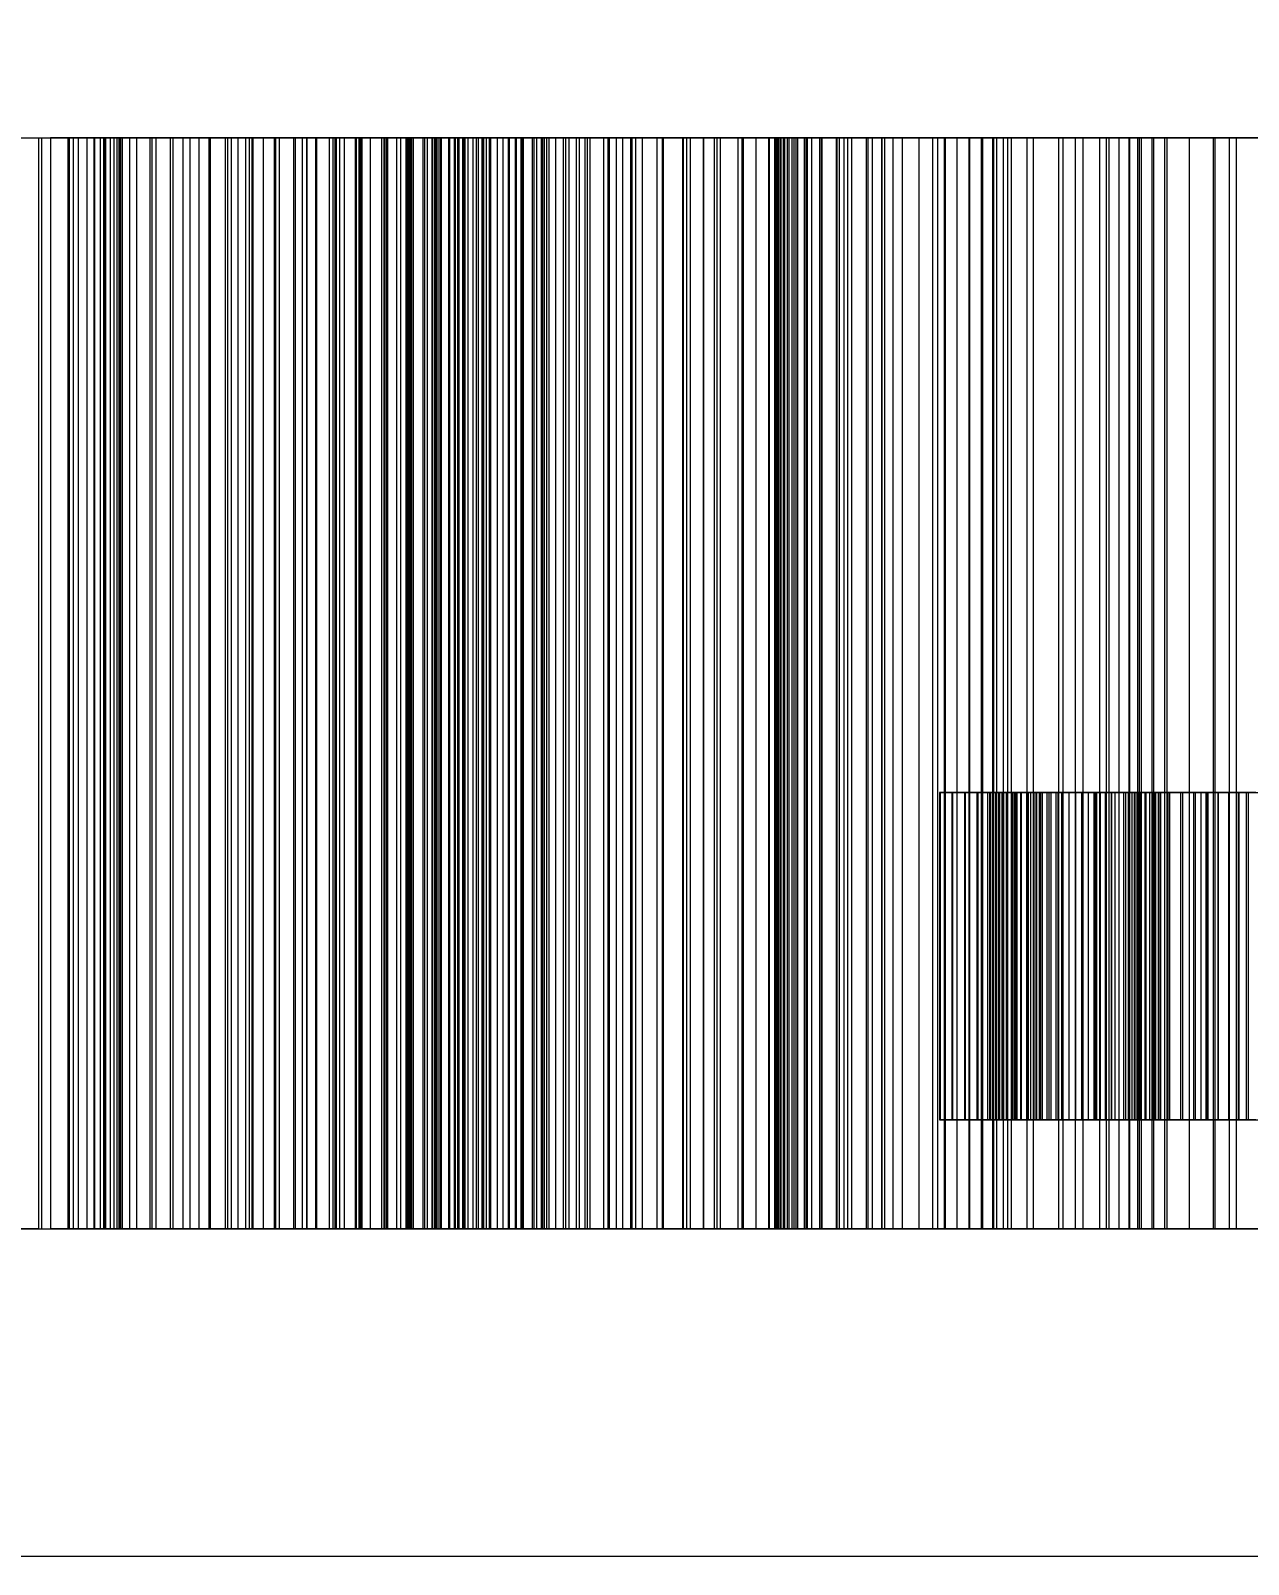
# Model space of a CAD drawing. Header units: millimetres. Extents: x -1970 to 34302, y -80068 to 6837.
# Drawn here: x 25651.7 to 25874.8, y -17511.5 to -17230.4 of the extents above; entities that cross this region are included whole.
import ezdxf

# ---------------------------------------------------------------- set-up
doc = ezdxf.new("R2010")
doc.units = ezdxf.units.MM
doc.layers.add('COTAS_P', color=1, linetype='Continuous', lineweight=0)
doc.layers.add('superior_briquetadora', color=7, linetype='Continuous', lineweight=0)
doc.dimstyles.new('R19_100', dxfattribs={"dimtxt": 250, "dimasz": 150, "dimexe": 150, "dimexo": 80, "dimgap": 100, "dimtad": 1, "dimtih": 1, "dimtoh": 1, "dimdsep": 46, "dimcen": 0.09, "dimadec": 0, "dimazin": 0, "dimtfac": 1, "dimtdec": 4, "dimtofl": 0, "dimtmove": 0, "dimatfit": 3, "dimfxl": 1, "dimtolj": 1, "dimtzin": 0, "dimarcsym": 0})

# ---------------------------------------------------------------- blocks, each defined once
blk = doc.blocks.new('*D23')
at = {"layer": 'COTAS_P', "color": 0, "lineweight": -2, "transparency": 16777216}
for p, q in [((25128.19, -17920), (25128.19, -16950)), ((27628.19, -17920), (27628.19, -16950)), ((25278.19, -17100), (27478.19, -17100))]:
    blk.add_line(p, q, dxfattribs=at)
at = {"layer": 'COTAS_P', "color": 0, "transparency": 16777216}
for points in [[(25278.19, -17075), (25278.19, -17125), (25128.19, -17100)], [(27478.19, -17075), (27478.19, -17125), (27628.19, -17100)]]:
    blk.add_solid(points, dxfattribs=at)
at = {"layer": 'Defpoints', "color": 0, "transparency": 16777216}
for p in [(27628.19, -17100), (25128.19, -18000), (27628.19, -18000)]:
    blk.add_point(p, dxfattribs=at)

msp = doc.modelspace()

# ---------------------------------------------------------------- linework, layer by layer
at = {"layer": 'superior_briquetadora'}
for p, q in [((25644.429, -17250), (25653.152, -17250)), ((25648.897, -17250), (25653.621, -17250)), ((25653.152, -17250), (25659.519, -17250)), ((25653.152, -17450), (25653.152, -17250)), ((25653.621, -17250), (25653.621, -17450)), ((25653.621, -17250), (25658.453, -17250)), ((25655.317, -17250), (25655.317, -17450)), ((25658.707, -17250), (25655.317, -17250)), ((25655.317, -17250), (25660.381, -17250)), ((25658.453, -17250), (25658.453, -17450)), ((25658.453, -17250), (25663.383, -17250)), ((25658.707, -17250), (25658.707, -17450)), ((25661.966, -17250), (25658.707, -17250)), ((25659.519, -17250), (25663.285, -17250)), ((25659.519, -17450), (25659.519, -17250)), ((25660.381, -17250), (25660.381, -17450)), ((25660.381, -17250), (25665.003, -17250)), ((25661.966, -17250), (25661.966, -17450)), ((25665.106, -17250), (25661.966, -17250)), ((25664.432, -17250), (25663.285, -17250)), ((25663.285, -17450), (25663.285, -17250)), ((25663.383, -17250), (25663.383, -17450)), ((25663.383, -17250), (25668.404, -17250)), ((25665.427, -17250), (25664.432, -17250)), ((25664.432, -17450), (25664.432, -17250)), ((25665.003, -17250), (25665.003, -17450)), ((25665.003, -17250), (25669.744, -17250)), ((25665.106, -17250), (25665.106, -17450)), ((25668.136, -17250), (25665.106, -17250)), ((25666.269, -17250), (25665.427, -17250)), ((25665.427, -17450), (25665.427, -17250)), ((25666.959, -17250), (25666.269, -17250)), ((25666.269, -17450), (25666.269, -17250)), ((25667.496, -17250), (25666.959, -17250)), ((25666.959, -17450), (25666.959, -17250)), ((25667.88, -17250), (25667.496, -17250)), ((25667.496, -17450), (25667.496, -17250)), ((25668.11, -17250), (25667.88, -17250)), ((25667.88, -17450), (25667.88, -17250)), ((25668.187, -17250), (25668.11, -17250)), ((25668.11, -17450), (25668.11, -17250)), ((25668.136, -17250), (25668.136, -17450)), ((25671.06, -17250), (25668.136, -17250)), ((25668.187, -17450), (25668.187, -17250)), ((25668.404, -17250), (25668.404, -17450)), ((25668.404, -17250), (25673.883, -17250)), ((25669.744, -17250), (25669.744, -17450)), ((25669.744, -17250), (25674.586, -17250)), ((25671.06, -17250), (25671.06, -17450)), ((25673.883, -17250), (25671.06, -17250)), ((25673.523, -17250), (25673.523, -17450)), ((25677.233, -17250), (25673.523, -17250)), ((25673.523, -17250), (25677.734, -17250)), ((25673.883, -17250), (25673.883, -17450)), ((25674.586, -17250), (25674.586, -17450)), ((25674.586, -17250), (25679.52, -17250)), ((25677.233, -17250), (25677.233, -17450)), ((25680.832, -17250), (25677.233, -17250)), ((25677.734, -17250), (25677.734, -17450)), ((25677.734, -17250), (25682.469, -17250)), ((25679.52, -17250), (25679.52, -17450)), ((25679.52, -17250), (25684.536, -17250)), ((25680.832, -17250), (25680.832, -17450)), ((25684.331, -17250), (25680.832, -17250)), ((25682.469, -17250), (25682.469, -17450)), ((25682.469, -17250), (25687.301, -17250)), ((25684.331, -17250), (25684.331, -17450)), ((25687.736, -17250), (25684.331, -17250)), ((25684.536, -17250), (25684.536, -17450)), ((25684.536, -17250), (25689.629, -17250)), ((25687.301, -17250), (25687.301, -17450)), ((25687.301, -17250), (25692.216, -17250)), ((25687.736, -17250), (25687.736, -17450)), ((25691.051, -17250), (25687.736, -17250)), ((25688.404, -17250), (25688.404, -17450)), ((25692.398, -17250), (25688.404, -17250)), ((25688.404, -17250), (25691.722, -17250)), ((25689.629, -17250), (25689.629, -17450)), ((25689.629, -17250), (25694.277, -17250)), ((25691.051, -17250), (25691.051, -17450)), ((25694.277, -17250), (25691.051, -17250)), ((25691.722, -17250), (25691.722, -17450)), ((25691.722, -17250), (25696.523, -17250)), ((25692.216, -17250), (25692.216, -17450)), ((25692.216, -17250), (25697.204, -17250)), ((25692.398, -17250), (25692.398, -17450)), ((25696.303, -17250), (25692.398, -17250)), ((25694.277, -17250), (25694.277, -17450)), ((25696.303, -17250), (25696.303, -17450)), ((25700.126, -17250), (25696.303, -17250)), ((25696.523, -17250), (25696.523, -17450)), ((25696.523, -17250), (25701.4, -17250)), ((25697.204, -17250), (25697.204, -17450)), ((25697.204, -17250), (25702.258, -17250)), ((25699.815, -17250), (25699.815, -17450)), ((25704.055, -17250), (25699.815, -17250)), ((25699.815, -17250), (25702.208, -17250)), ((25700.126, -17250), (25700.126, -17450)), ((25703.873, -17250), (25700.126, -17250)), ((25701.4, -17250), (25701.4, -17450)), ((25701.4, -17250), (25706.339, -17250)), ((25702.208, -17250), (25702.208, -17450)), ((25702.208, -17250), (25707.03, -17250)), ((25702.258, -17250), (25702.258, -17450)), ((25702.258, -17250), (25707.373, -17250)), ((25703.873, -17250), (25703.873, -17450)), ((25707.546, -17250), (25703.873, -17250)), ((25704.055, -17250), (25704.055, -17450)), ((25708.228, -17250), (25704.055, -17250)), ((25706.339, -17250), (25706.339, -17450)), ((25706.339, -17250), (25711.333, -17250)), ((25707.03, -17250), (25707.03, -17450)), ((25707.03, -17250), (25711.904, -17250)), ((25707.373, -17250), (25707.373, -17450)), ((25707.373, -17250), (25711.147, -17250)), ((25707.546, -17250), (25707.546, -17450)), ((25711.147, -17250), (25707.546, -17250)), ((25707.648, -17250), (25707.648, -17450)), ((25712.092, -17250), (25707.648, -17250)), ((25707.648, -17250), (25709.093, -17250)), ((25708.228, -17250), (25708.228, -17450)), ((25712.34, -17250), (25708.228, -17250)), ((25709.093, -17250), (25709.093, -17450)), ((25709.093, -17250), (25713.889, -17250)), ((25711.147, -17250), (25711.147, -17450)), ((25711.333, -17250), (25711.333, -17450)), ((25711.333, -17250), (25716.377, -17250)), ((25711.825, -17250), (25711.825, -17450)), ((25716.432, -17250), (25711.825, -17250)), ((25711.825, -17250), (25712.309, -17250)), ((25711.904, -17250), (25711.904, -17450)), ((25711.904, -17250), (25716.82, -17250)), ((25712.092, -17250), (25712.092, -17450)), ((25716.493, -17250), (25712.092, -17250)), ((25712.309, -17250), (25712.309, -17450)), ((25712.309, -17250), (25717.033, -17250)), ((25712.34, -17250), (25712.34, -17450)), ((25716.393, -17250), (25712.34, -17250)), ((25713.889, -17250), (25713.889, -17450)), ((25713.889, -17250), (25718.713, -17250)), ((25715.971, -17250), (25715.971, -17450)), ((25720.585, -17250), (25715.971, -17250)), ((25715.971, -17250), (25716.455, -17250)), ((25716.377, -17250), (25716.377, -17450)), ((25716.377, -17250), (25721.465, -17250)), ((25716.393, -17250), (25716.393, -17450)), ((25720.388, -17250), (25716.393, -17250)), ((25716.432, -17250), (25716.432, -17450)), ((25721.019, -17250), (25716.432, -17250)), ((25716.455, -17250), (25716.455, -17450)), ((25716.455, -17250), (25721.263, -17250)), ((25716.493, -17250), (25716.493, -17450)), ((25720.853, -17250), (25716.493, -17250)), ((25716.82, -17250), (25716.82, -17450)), ((25716.82, -17250), (25721.773, -17250)), ((25717.033, -17250), (25717.033, -17450)), ((25717.033, -17250), (25721.761, -17250)), ((25718.713, -17250), (25718.713, -17450)), ((25718.713, -17250), (25723.559, -17250)), ((25719.457, -17250), (25719.457, -17450)), ((25723.832, -17250), (25719.457, -17250)), ((25719.457, -17250), (25720.904, -17250)), ((25720.388, -17250), (25720.388, -17450)), ((25724.328, -17250), (25720.388, -17250)), ((25720.585, -17250), (25720.585, -17450)), ((25725.214, -17250), (25720.585, -17250)), ((25720.853, -17250), (25720.853, -17450)), ((25725.173, -17250), (25720.853, -17250)), ((25720.904, -17250), (25720.904, -17450)), ((25720.904, -17250), (25725.86, -17250)), ((25721.019, -17250), (25721.019, -17450)), ((25725.585, -17250), (25721.019, -17250)), ((25721.263, -17250), (25721.263, -17450)), ((25721.263, -17250), (25726.069, -17250)), ((25721.465, -17250), (25721.465, -17450)), ((25721.465, -17250), (25724.328, -17250)), ((25721.761, -17250), (25721.761, -17450)), ((25721.761, -17250), (25726.49, -17250)), ((25721.773, -17250), (25721.773, -17450)), ((25721.773, -17250), (25726.758, -17250)), ((25723.559, -17250), (25723.559, -17450)), ((25723.559, -17250), (25728.423, -17250)), ((25723.832, -17250), (25723.832, -17450)), ((25728.239, -17250), (25723.832, -17250)), ((25724.328, -17250), (25724.328, -17450)), ((25725.173, -17250), (25725.173, -17450)), ((25729.454, -17250), (25725.173, -17250)), ((25725.214, -17250), (25725.214, -17450)), ((25729.856, -17250), (25725.214, -17250)), ((25725.585, -17250), (25725.585, -17450)), ((25730.131, -17250), (25725.585, -17250)), ((25725.86, -17250), (25725.86, -17450)), ((25725.86, -17250), (25730.797, -17250)), ((25726.069, -17250), (25726.069, -17450)), ((25726.069, -17250), (25730.87, -17250)), ((25726.49, -17250), (25726.49, -17450)), ((25726.49, -17250), (25731.217, -17250)), ((25726.758, -17250), (25726.758, -17450)), ((25726.758, -17250), (25731.77, -17250)), ((25726.879, -17250), (25726.879, -17450)), ((25730.974, -17250), (25726.879, -17250)), ((25726.879, -17250), (25729.275, -17250)), ((25728.239, -17250), (25728.239, -17450)), ((25732.678, -17250), (25728.239, -17250)), ((25728.423, -17250), (25728.423, -17450)), ((25728.423, -17250), (25733.3, -17250)), ((25729.275, -17250), (25729.275, -17450)), ((25729.275, -17250), (25734.331, -17250)), ((25729.454, -17250), (25729.454, -17450)), ((25733.694, -17250), (25729.454, -17250)), ((25729.856, -17250), (25729.856, -17450)), ((25734.509, -17250), (25729.856, -17250)), ((25730.131, -17250), (25730.131, -17450)), ((25734.654, -17250), (25730.131, -17250)), ((25730.797, -17250), (25730.797, -17450)), ((25730.797, -17250), (25735.711, -17250)), ((25730.87, -17250), (25730.87, -17450)), ((25730.87, -17250), (25735.663, -17250)), ((25730.974, -17250), (25730.974, -17450)), ((25735.117, -17250), (25730.974, -17250)), ((25731.217, -17250), (25731.217, -17450)), ((25731.217, -17250), (25735.941, -17250)), ((25731.77, -17250), (25731.77, -17450)), ((25731.77, -17250), (25733.694, -17250)), ((25732.678, -17250), (25732.678, -17450)), ((25737.146, -17250), (25732.678, -17250)), ((25733.3, -17250), (25733.3, -17450)), ((25733.3, -17250), (25738.188, -17250)), ((25733.694, -17250), (25733.694, -17450)), ((25734.331, -17250), (25734.331, -17450)), ((25734.331, -17250), (25739.352, -17250)), ((25734.509, -17250), (25734.509, -17450)), ((25739.172, -17250), (25734.509, -17250)), ((25734.654, -17250), (25734.654, -17450)), ((25739.154, -17250), (25734.654, -17250)), ((25735.117, -17250), (25735.117, -17450)), ((25739.308, -17250), (25735.117, -17250)), ((25735.663, -17250), (25735.663, -17450)), ((25735.663, -17250), (25740.445, -17250)), ((25735.711, -17250), (25735.711, -17450)), ((25735.711, -17250), (25740.598, -17250)), ((25735.941, -17250), (25735.941, -17450)), ((25735.941, -17250), (25740.657, -17250)), ((25737.146, -17250), (25737.146, -17450)), ((25741.646, -17250), (25737.146, -17250)), ((25738.166, -17250), (25738.166, -17450)), ((25741.941, -17250), (25738.166, -17250)), ((25738.166, -17250), (25741.488, -17250)), ((25738.188, -17250), (25738.188, -17450)), ((25738.188, -17250), (25739.154, -17250)), ((25739.154, -17250), (25739.154, -17450)), ((25739.172, -17250), (25739.172, -17450)), ((25743.843, -17250), (25739.172, -17250)), ((25739.308, -17250), (25739.308, -17450)), ((25743.549, -17250), (25739.308, -17250)), ((25739.352, -17250), (25739.352, -17450)), ((25739.352, -17250), (25744.331, -17250)), ((25740.445, -17250), (25740.445, -17450)), ((25740.445, -17250), (25745.211, -17250)), ((25740.598, -17250), (25740.598, -17450)), ((25740.598, -17250), (25745.453, -17250)), ((25740.657, -17250), (25740.657, -17450)), ((25741.488, -17250), (25741.488, -17450)), ((25741.488, -17250), (25746.596, -17250)), ((25741.646, -17250), (25741.646, -17450)), ((25746.177, -17250), (25741.646, -17250)), ((25741.941, -17250), (25741.941, -17450)), ((25745.78, -17250), (25741.941, -17250)), ((25743.549, -17250), (25743.549, -17450)), ((25747.842, -17250), (25743.549, -17250)), ((25743.843, -17250), (25743.843, -17450)), ((25744.331, -17250), (25744.331, -17450)), ((25744.331, -17250), (25749.265, -17250)), ((25745.211, -17250), (25745.211, -17450)), ((25745.211, -17250), (25746.177, -17250)), ((25745.453, -17250), (25745.453, -17450)), ((25745.453, -17250), (25750.267, -17250)), ((25745.78, -17250), (25745.78, -17450)), ((25749.684, -17250), (25745.78, -17250)), ((25746.177, -17250), (25746.177, -17450)), ((25746.596, -17250), (25746.596, -17450)), ((25746.596, -17250), (25751.651, -17250)), ((25747.842, -17250), (25747.842, -17450)), ((25752.189, -17250), (25747.842, -17250)), ((25749.265, -17250), (25749.265, -17450)), ((25749.265, -17250), (25754.146, -17250)), ((25749.684, -17250), (25749.684, -17450)), ((25753.657, -17250), (25749.684, -17250)), ((25750.267, -17250), (25750.267, -17450)), ((25750.267, -17250), (25752.189, -17250)), ((25751.651, -17250), (25751.651, -17450)), ((25751.651, -17250), (25756.648, -17250)), ((25752.189, -17250), (25752.189, -17450)), ((25753.209, -17250), (25753.209, -17450)), ((25756.627, -17250), (25753.209, -17250)), ((25753.209, -17250), (25757.426, -17250)), ((25753.657, -17250), (25753.657, -17450)), ((25757.7, -17250), (25753.657, -17250)), ((25754.146, -17250), (25754.146, -17450)), ((25754.146, -17250), (25758.963, -17250)), ((25756.627, -17250), (25756.627, -17450)), ((25760.125, -17250), (25756.627, -17250)), ((25756.648, -17250), (25756.648, -17450)), ((25756.648, -17250), (25761.581, -17250)), ((25757.426, -17250), (25757.426, -17450)), ((25757.426, -17250), (25762.535, -17250)), ((25757.7, -17250), (25757.7, -17450)), ((25761.822, -17250), (25757.7, -17250)), ((25758.963, -17250), (25758.963, -17450)), ((25758.963, -17250), (25761.822, -17250)), ((25760.125, -17250), (25760.125, -17450)), ((25763.705, -17250), (25760.125, -17250)), ((25761.581, -17250), (25761.581, -17450)), ((25761.581, -17250), (25766.441, -17250)), ((25761.822, -17250), (25761.822, -17450)), ((25762.535, -17250), (25762.535, -17450)), ((25762.535, -17250), (25767.577, -17250)), ((25763.705, -17250), (25763.705, -17450)), ((25767.371, -17250), (25763.705, -17250)), ((25766.441, -17250), (25766.441, -17450)), ((25766.441, -17250), (25771.215, -17250)), ((25767.371, -17250), (25767.371, -17450)), ((25771.127, -17250), (25767.371, -17250)), ((25767.577, -17250), (25767.577, -17450)), ((25767.577, -17250), (25772.544, -17250)), ((25771.127, -17250), (25771.127, -17450)), ((25774.984, -17250), (25771.127, -17250)), ((25771.215, -17250), (25771.215, -17450)), ((25771.215, -17250), (25774.984, -17250)), ((25771.864, -17250), (25771.864, -17450)), ((25774.892, -17250), (25771.864, -17250)), ((25771.864, -17250), (25776.934, -17250)), ((25772.544, -17250), (25772.544, -17450)), ((25772.544, -17250), (25777.428, -17250)), ((25774.892, -17250), (25774.892, -17450)), ((25778.015, -17250), (25774.892, -17250)), ((25774.984, -17250), (25774.984, -17450)), ((25776.934, -17250), (25776.934, -17450)), ((25776.934, -17250), (25781.996, -17250)), ((25777.428, -17250), (25777.428, -17450)), ((25777.428, -17250), (25782.22, -17250)), ((25778.015, -17250), (25778.015, -17450)), ((25781.237, -17250), (25778.015, -17250)), ((25781.237, -17250), (25781.237, -17450)), ((25784.56, -17250), (25781.237, -17250)), ((25781.996, -17250), (25781.996, -17450)), ((25781.996, -17250), (25786.976, -17250)), ((25782.22, -17250), (25782.22, -17450)), ((25782.22, -17250), (25786.904, -17250)), ((25784.56, -17250), (25784.56, -17450)), ((25787.993, -17250), (25784.56, -17250)), ((25786.904, -17250), (25786.904, -17450)), ((25786.904, -17250), (25791.547, -17250)), ((25786.976, -17250), (25786.976, -17450)), ((25786.976, -17250), (25791.864, -17250)), ((25787.993, -17250), (25787.993, -17450)), ((25791.547, -17250), (25787.993, -17250)), ((25788.194, -17250), (25788.318, -17250)), ((25788.223, -17250), (25788.194, -17250)), ((25788.194, -17450), (25788.194, -17250)), ((25788.406, -17250), (25788.223, -17250)), ((25788.223, -17450), (25788.223, -17250)), ((25788.318, -17250), (25788.596, -17250)), ((25788.318, -17450), (25788.318, -17250)), ((25788.742, -17250), (25788.406, -17250)), ((25788.406, -17450), (25788.406, -17250)), ((25788.596, -17250), (25789.027, -17250)), ((25788.596, -17450), (25788.596, -17250)), ((25789.231, -17250), (25788.742, -17250)), ((25788.742, -17450), (25788.742, -17250)), ((25789.027, -17250), (25789.612, -17250)), ((25789.027, -17450), (25789.027, -17250)), ((25789.874, -17250), (25789.231, -17250)), ((25789.231, -17450), (25789.231, -17250)), ((25789.612, -17250), (25790.349, -17250)), ((25789.612, -17450), (25789.612, -17250)), ((25790.669, -17250), (25789.874, -17250)), ((25789.874, -17450), (25789.874, -17250)), ((25790.349, -17250), (25791.239, -17250)), ((25790.349, -17450), (25790.349, -17250)), ((25793.758, -17250), (25790.669, -17250)), ((25790.669, -17450), (25790.669, -17250)), ((25791.239, -17250), (25792.28, -17250)), ((25791.239, -17450), (25791.239, -17250)), ((25791.547, -17250), (25791.547, -17450)), ((25791.864, -17250), (25791.864, -17450)), ((25791.864, -17250), (25796.653, -17250)), ((25792.28, -17250), (25793.474, -17250)), ((25792.28, -17450), (25792.28, -17250)), ((25793.474, -17250), (25794.819, -17250)), ((25793.474, -17450), (25793.474, -17250)), ((25799.494, -17250), (25793.758, -17250)), ((25793.758, -17450), (25793.758, -17250)), ((25793.95, -17250), (25793.95, -17450)), ((25796.56, -17250), (25793.95, -17250)), ((25793.95, -17250), (25799.824, -17250)), ((25794.819, -17250), (25796.314, -17250)), ((25794.819, -17450), (25794.819, -17250)), ((25796.314, -17250), (25800.748, -17250)), ((25796.314, -17450), (25796.314, -17250)), ((25796.56, -17250), (25796.56, -17450)), ((25799.278, -17250), (25796.56, -17250)), ((25796.653, -17250), (25796.653, -17450)), ((25796.653, -17250), (25801.331, -17250)), ((25799.278, -17250), (25799.278, -17450)), ((25802.109, -17250), (25799.278, -17250)), ((25807.657, -17250), (25799.494, -17250)), ((25799.494, -17450), (25799.494, -17250)), ((25799.824, -17250), (25799.824, -17450)), ((25799.824, -17250), (25804.791, -17250)), ((25800.748, -17250), (25807.731, -17250)), ((25800.748, -17450), (25800.748, -17250)), ((25801.331, -17250), (25801.331, -17450)), ((25801.331, -17250), (25805.881, -17250)), ((25802.109, -17250), (25802.109, -17450)), ((25805.058, -17250), (25802.109, -17250)), ((25804.791, -17250), (25804.791, -17450)), ((25804.791, -17250), (25809.66, -17250)), ((25805.058, -17250), (25805.058, -17450)), ((25808.135, -17250), (25805.058, -17250)), ((25805.881, -17250), (25805.881, -17450)), ((25805.881, -17250), (25811.353, -17250)), ((25817.932, -17250), (25807.657, -17250)), ((25807.657, -17450), (25807.657, -17250)), ((25807.731, -17250), (25816.994, -17250)), ((25807.731, -17450), (25807.731, -17250)), ((25808.135, -17250), (25808.135, -17450)), ((25811.353, -17250), (25808.135, -17250)), ((25809.66, -17250), (25809.66, -17450)), ((25809.66, -17250), (25814.423, -17250)), ((25811.353, -17250), (25811.353, -17450)), ((25814.423, -17250), (25814.423, -17450)), ((25814.423, -17250), (25819.071, -17250)), ((25816.994, -17250), (25828.183, -17250)), ((25816.994, -17450), (25816.994, -17250)), ((25829.926, -17250), (25817.932, -17250)), ((25817.932, -17450), (25817.932, -17250)), ((25819.071, -17250), (25819.071, -17450)), ((25819.071, -17250), (25823.59, -17250)), ((25819.255, -17250), (25819.255, -17450)), ((25821.421, -17250), (25819.255, -17250)), ((25819.255, -17250), (25825.877, -17250)), ((25821.421, -17250), (25821.421, -17450)), ((25823.708, -17250), (25821.421, -17250)), ((25823.59, -17250), (25823.59, -17450)), ((25823.59, -17250), (25827.961, -17250)), ((25823.708, -17250), (25823.708, -17450)), ((25826.122, -17250), (25823.708, -17250)), ((25825.877, -17250), (25825.877, -17450)), ((25825.877, -17250), (25830.701, -17250)), ((25826.122, -17250), (25826.122, -17450)), ((25828.669, -17250), (25826.122, -17250)), ((25827.961, -17250), (25827.961, -17450)), ((25827.961, -17250), (25834.209, -17250)), ((25828.183, -17250), (25840.866, -17250)), ((25828.183, -17450), (25828.183, -17250)), ((25828.669, -17250), (25828.669, -17450)), ((25831.359, -17250), (25828.669, -17250)), ((25843.177, -17250), (25829.926, -17250)), ((25829.926, -17450), (25829.926, -17250)), ((25830.701, -17250), (25830.701, -17450)), ((25830.701, -17250), (25835.413, -17250)), ((25831.359, -17250), (25831.359, -17450)), ((25834.209, -17250), (25831.359, -17250)), ((25834.209, -17250), (25834.209, -17450)), ((25835.413, -17250), (25835.413, -17450)), ((25835.413, -17250), (25840.004, -17250)), ((25840.004, -17250), (25840.004, -17450)), ((25840.004, -17250), (25844.466, -17250)), ((25840.866, -17250), (25854.557, -17250)), ((25840.866, -17450), (25840.866, -17250)), ((25857.176, -17250), (25843.177, -17250)), ((25843.177, -17450), (25843.177, -17250)), ((25844.466, -17250), (25844.466, -17450)), ((25844.466, -17250), (25848.782, -17250)), ((25847.535, -17250), (25847.535, -17450)), ((25849.236, -17250), (25847.535, -17250)), ((25847.535, -17250), (25854.842, -17250)), ((25848.782, -17250), (25848.782, -17450)), ((25848.782, -17250), (25852.933, -17250)), ((25849.236, -17250), (25849.236, -17450)), ((25851.071, -17250), (25849.236, -17250)), ((25851.071, -17250), (25851.071, -17450)), ((25853.044, -17250), (25851.071, -17250)), ((25852.933, -17250), (25852.933, -17450)), ((25852.933, -17250), (25859.897, -17250)), ((25853.044, -17250), (25853.044, -17450)), ((25855.164, -17250), (25853.044, -17250)), ((25854.557, -17250), (25868.729, -17250)), ((25854.557, -17450), (25854.557, -17250)), ((25854.842, -17250), (25854.842, -17450)), ((25854.842, -17250), (25859.475, -17250)), ((25855.164, -17250), (25855.164, -17450)), ((25857.441, -17250), (25855.164, -17250)), ((25871.384, -17250), (25857.176, -17250)), ((25857.176, -17450), (25857.176, -17250)), ((25857.441, -17250), (25857.441, -17450)), ((25859.897, -17250), (25857.441, -17250)), ((25859.475, -17250), (25859.475, -17450)), ((25859.475, -17250), (25863.984, -17250)), ((25859.897, -17250), (25859.897, -17450)), ((25863.984, -17250), (25863.984, -17450)), ((25863.984, -17250), (25868.361, -17250)), ((25868.361, -17250), (25868.361, -17450)), ((25868.361, -17250), (25872.593, -17250)), ((25868.729, -17250), (25882.838, -17250)), ((25868.729, -17450), (25868.729, -17250)), ((25885.257, -17250), (25871.384, -17250)), ((25871.384, -17450), (25871.384, -17250)), ((25872.593, -17250), (25872.593, -17450)), ((25872.593, -17250), (25876.665, -17250)), ((25818.219, -17370), (25818.219, -17430)), ((25818.316, -17370), (25818.219, -17370)), ((25818.219, -17370), (25820.488, -17370)), ((25818.316, -17370), (25818.316, -17430)), ((25820.621, -17370), (25818.316, -17370)), ((25820.488, -17370), (25820.488, -17430)), ((25820.488, -17370), (25822.773, -17370)), ((25820.621, -17370), (25820.621, -17430)), ((25822.937, -17370), (25820.621, -17370)), ((25822.773, -17370), (25822.773, -17430)), ((25822.773, -17370), (25825.067, -17370)), ((25822.937, -17370), (25822.937, -17430)), ((25825.26, -17370), (25822.937, -17370)), ((25825.067, -17370), (25825.067, -17430)), ((25825.067, -17370), (25827.367, -17370)), ((25825.26, -17370), (25825.26, -17430)), ((25827.583, -17370), (25825.26, -17370)), ((25825.999, -17370), (25825.999, -17430)), ((25827.489, -17370), (25825.999, -17370)), ((25825.999, -17370), (25829.215, -17370)), ((25827.022, -17370), (25827.022, -17430)), ((25830.414, -17370), (25827.022, -17370)), ((25827.022, -17370), (25828.455, -17370)), ((25827.367, -17370), (25827.367, -17430)), ((25827.367, -17370), (25829.665, -17370)), ((25827.489, -17370), (25827.489, -17430)), ((25829.052, -17370), (25827.489, -17370)), ((25827.583, -17370), (25827.583, -17430)), ((25829.901, -17370), (25827.583, -17370)), ((25828.455, -17370), (25828.455, -17430)), ((25828.455, -17370), (25829.963, -17370)), ((25829.052, -17370), (25829.052, -17430)), ((25830.685, -17370), (25829.052, -17370)), ((25829.215, -17370), (25829.215, -17430)), ((25829.215, -17370), (25831.872, -17370)), ((25829.665, -17370), (25829.665, -17430)), ((25829.665, -17370), (25831.956, -17370)), ((25829.901, -17370), (25829.901, -17430)), ((25832.207, -17370), (25829.901, -17370)), ((25829.963, -17370), (25829.963, -17430)), ((25829.963, -17370), (25831.546, -17370)), ((25830.414, -17370), (25830.414, -17430)), ((25833.077, -17370), (25830.414, -17370)), ((25830.685, -17370), (25830.685, -17430)), ((25832.387, -17370), (25830.685, -17370)), ((25831.546, -17370), (25831.546, -17430)), ((25831.546, -17370), (25833.201, -17370)), ((25831.872, -17370), (25831.872, -17430)), ((25831.872, -17370), (25834.48, -17370)), ((25831.956, -17370), (25831.956, -17430)), ((25831.956, -17370), (25834.232, -17370)), ((25832.207, -17370), (25832.207, -17430)), ((25834.493, -17370), (25832.207, -17370)), ((25832.387, -17370), (25832.387, -17430)), ((25834.156, -17370), (25832.387, -17370)), ((25833.077, -17370), (25833.077, -17430)), ((25835.688, -17370), (25833.077, -17370)), ((25833.201, -17370), (25833.201, -17430)), ((25833.201, -17370), (25834.927, -17370)), ((25834.156, -17370), (25834.156, -17430)), ((25835.994, -17370), (25834.156, -17370)), ((25834.232, -17370), (25834.232, -17430)), ((25834.232, -17370), (25836.479, -17370)), ((25834.48, -17370), (25834.48, -17430)), ((25834.48, -17370), (25837.032, -17370)), ((25834.493, -17370), (25834.493, -17430)), ((25836.741, -17370), (25834.493, -17370)), ((25834.927, -17370), (25834.927, -17430)), ((25834.927, -17370), (25836.725, -17370)), ((25835.688, -17370), (25835.688, -17430)), ((25838.24, -17370), (25835.688, -17370)), ((25835.994, -17370), (25835.994, -17430)), ((25837.904, -17370), (25835.994, -17370)), ((25836.479, -17370), (25836.479, -17430)), ((25836.479, -17370), (25846.762, -17370)), ((25836.725, -17370), (25836.725, -17430)), ((25836.725, -17370), (25838.602, -17370)), ((25836.741, -17370), (25836.741, -17430)), ((25846.991, -17370), (25836.741, -17370)), ((25837.032, -17370), (25837.032, -17430)), ((25837.032, -17370), (25839.52, -17370)), ((25837.904, -17370), (25837.904, -17430)), ((25839.912, -17370), (25837.904, -17370)), ((25838.24, -17370), (25838.24, -17430)), ((25840.724, -17370), (25838.24, -17370)), ((25838.602, -17370), (25838.602, -17430)), ((25838.602, -17370), (25840.583, -17370)), ((25839.52, -17370), (25839.52, -17430)), ((25839.52, -17370), (25841.936, -17370)), ((25839.912, -17370), (25839.912, -17430)), ((25849.763, -17370), (25839.912, -17370)), ((25840.583, -17370), (25840.583, -17430)), ((25840.583, -17370), (25850.35, -17370)), ((25840.724, -17370), (25840.724, -17430)), ((25843.131, -17370), (25840.724, -17370)), ((25841.936, -17370), (25841.936, -17430)), ((25841.936, -17370), (25844.266, -17370)), ((25843.131, -17370), (25843.131, -17430)), ((25845.449, -17370), (25843.131, -17370)), ((25844.266, -17370), (25844.266, -17430)), ((25844.266, -17370), (25846.491, -17370)), ((25845.449, -17370), (25845.449, -17430)), ((25847.658, -17370), (25845.449, -17370)), ((25846.491, -17370), (25846.491, -17430)), ((25846.491, -17370), (25848.558, -17370)), ((25846.762, -17370), (25846.762, -17430)), ((25846.762, -17370), (25849.763, -17370)), ((25846.991, -17370), (25846.991, -17430)), ((25850.35, -17370), (25846.991, -17370)), ((25847.658, -17370), (25847.658, -17430)), ((25849.701, -17370), (25847.658, -17370)), ((25848.558, -17370), (25848.558, -17430)), ((25848.558, -17370), (25857.321, -17370)), ((25849.701, -17370), (25849.701, -17430)), ((25858.32, -17370), (25849.701, -17370)), ((25849.763, -17370), (25849.763, -17430)), ((25850.35, -17370), (25850.35, -17430)), ((25851.94, -17370), (25851.94, -17430)), ((25852.32, -17370), (25851.94, -17370)), ((25851.94, -17370), (25857.833, -17370)), ((25852.32, -17370), (25852.32, -17430)), ((25852.82, -17370), (25852.32, -17370)), ((25852.82, -17370), (25852.82, -17430)), ((25853.441, -17370), (25852.82, -17370)), ((25853.441, -17370), (25853.441, -17430)), ((25854.185, -17370), (25853.441, -17370)), ((25853.882, -17370), (25853.882, -17430)), ((25859.896, -17370), (25853.882, -17370)), ((25853.882, -17370), (25854.194, -17370)), ((25854.185, -17370), (25854.185, -17430)), ((25855.055, -17370), (25854.185, -17370)), ((25854.194, -17370), (25854.194, -17430)), ((25854.194, -17370), (25854.628, -17370)), ((25854.628, -17370), (25854.628, -17430)), ((25854.628, -17370), (25855.185, -17370)), ((25855.055, -17370), (25855.055, -17430)), ((25856.06, -17370), (25855.055, -17370)), ((25855.185, -17370), (25855.185, -17430)), ((25855.185, -17370), (25855.868, -17370)), ((25855.868, -17370), (25855.868, -17430)), ((25855.868, -17370), (25856.679, -17370)), ((25856.06, -17370), (25856.06, -17430)), ((25857.217, -17370), (25856.06, -17370)), ((25856.679, -17370), (25856.679, -17430)), ((25856.679, -17370), (25857.629, -17370)), ((25857.217, -17370), (25857.217, -17430)), ((25858.586, -17370), (25857.217, -17370)), ((25857.321, -17370), (25857.321, -17430)), ((25857.321, -17370), (25866.087, -17370)), ((25857.629, -17370), (25857.629, -17430)), ((25857.629, -17370), (25858.734, -17370)), ((25857.833, -17370), (25857.833, -17430)), ((25857.833, -17370), (25860.351, -17370)), ((25858.32, -17370), (25858.32, -17430)), ((25867.373, -17370), (25858.32, -17370)), ((25858.586, -17370), (25858.586, -17430)), ((25866.087, -17370), (25858.586, -17370)), ((25858.734, -17370), (25858.734, -17430)), ((25858.734, -17370), (25860.057, -17370)), ((25859.896, -17370), (25859.896, -17430)), ((25862.391, -17370), (25859.896, -17370)), ((25860.057, -17370), (25860.057, -17430)), ((25860.057, -17370), (25867.373, -17370)), ((25860.351, -17370), (25860.351, -17430)), ((25860.351, -17370), (25862.766, -17370)), ((25862.391, -17370), (25862.391, -17430)), ((25864.779, -17370), (25862.391, -17370)), ((25862.766, -17370), (25862.766, -17430)), ((25862.766, -17370), (25865.07, -17370)), ((25864.779, -17370), (25864.779, -17430)), ((25867.054, -17370), (25864.779, -17370)), ((25865.07, -17370), (25865.07, -17430)), ((25865.07, -17370), (25867.255, -17370)), ((25866.087, -17370), (25866.087, -17430)), ((25867.054, -17370), (25867.054, -17430)), ((25869.207, -17370), (25867.054, -17370)), ((25867.255, -17370), (25867.255, -17430)), ((25867.255, -17370), (25869.309, -17370)), ((25867.373, -17370), (25867.373, -17430)), ((25869.207, -17370), (25869.207, -17430)), ((25871.228, -17370), (25869.207, -17370)), ((25869.309, -17370), (25869.309, -17430)), ((25869.309, -17370), (25871.217, -17370)), ((25871.217, -17370), (25871.217, -17430)), ((25871.217, -17370), (25872.95, -17370)), ((25871.228, -17370), (25871.228, -17430)), ((25873.098, -17370), (25871.228, -17370)), ((25872.95, -17370), (25872.95, -17430)), ((25872.95, -17370), (25874.428, -17370)), ((25873.098, -17370), (25873.098, -17430)), ((25874.792, -17370), (25873.098, -17370)), ((25874.428, -17370), (25874.428, -17430)), ((25874.428, -17370), (25879.935, -17370)), ((25874.792, -17370), (25874.792, -17430)), ((25876.226, -17370), (25874.792, -17370)), ((25818.316, -17430), (25818.219, -17430)), ((25818.219, -17430), (25820.488, -17430)), ((25820.621, -17430), (25818.316, -17430)), ((25820.488, -17430), (25822.773, -17430)), ((25822.937, -17430), (25820.621, -17430)), ((25822.773, -17430), (25825.067, -17430)), ((25825.26, -17430), (25822.937, -17430)), ((25825.067, -17430), (25827.367, -17430)), ((25827.583, -17430), (25825.26, -17430)), ((25827.489, -17430), (25825.999, -17430)), ((25825.999, -17430), (25829.215, -17430)), ((25830.414, -17430), (25827.022, -17430)), ((25827.022, -17430), (25828.455, -17430)), ((25827.367, -17430), (25829.665, -17430)), ((25829.052, -17430), (25827.489, -17430)), ((25829.901, -17430), (25827.583, -17430)), ((25828.455, -17430), (25829.963, -17430)), ((25830.685, -17430), (25829.052, -17430)), ((25829.215, -17430), (25831.872, -17430)), ((25829.665, -17430), (25831.956, -17430)), ((25832.207, -17430), (25829.901, -17430)), ((25829.963, -17430), (25831.546, -17430)), ((25833.077, -17430), (25830.414, -17430)), ((25832.387, -17430), (25830.685, -17430)), ((25831.546, -17430), (25833.201, -17430)), ((25831.872, -17430), (25834.48, -17430)), ((25831.956, -17430), (25834.232, -17430)), ((25834.493, -17430), (25832.207, -17430)), ((25834.156, -17430), (25832.387, -17430)), ((25835.688, -17430), (25833.077, -17430)), ((25833.201, -17430), (25834.927, -17430)), ((25835.994, -17430), (25834.156, -17430)), ((25834.232, -17430), (25836.479, -17430)), ((25834.48, -17430), (25837.032, -17430)), ((25836.741, -17430), (25834.493, -17430)), ((25834.927, -17430), (25836.725, -17430)), ((25838.24, -17430), (25835.688, -17430)), ((25837.904, -17430), (25835.994, -17430)), ((25836.479, -17430), (25846.762, -17430)), ((25836.725, -17430), (25838.602, -17430)), ((25846.991, -17430), (25836.741, -17430)), ((25837.032, -17430), (25839.52, -17430)), ((25839.912, -17430), (25837.904, -17430)), ((25840.724, -17430), (25838.24, -17430)), ((25838.602, -17430), (25840.583, -17430)), ((25839.52, -17430), (25841.936, -17430)), ((25849.763, -17430), (25839.912, -17430)), ((25840.583, -17430), (25850.35, -17430)), ((25843.131, -17430), (25840.724, -17430)), ((25841.936, -17430), (25844.266, -17430)), ((25845.449, -17430), (25843.131, -17430)), ((25844.266, -17430), (25846.491, -17430)), ((25847.658, -17430), (25845.449, -17430)), ((25846.491, -17430), (25848.558, -17430)), ((25846.762, -17430), (25849.763, -17430)), ((25850.35, -17430), (25846.991, -17430)), ((25849.701, -17430), (25847.658, -17430)), ((25848.558, -17430), (25857.321, -17430)), ((25858.32, -17430), (25849.701, -17430)), ((25852.32, -17430), (25851.94, -17430)), ((25851.94, -17430), (25857.833, -17430)), ((25852.82, -17430), (25852.32, -17430)), ((25853.441, -17430), (25852.82, -17430)), ((25854.185, -17430), (25853.441, -17430)), ((25859.896, -17430), (25853.882, -17430)), ((25853.882, -17430), (25854.194, -17430)), ((25855.055, -17430), (25854.185, -17430)), ((25854.194, -17430), (25854.628, -17430)), ((25854.628, -17430), (25855.185, -17430)), ((25856.06, -17430), (25855.055, -17430)), ((25855.185, -17430), (25855.868, -17430)), ((25855.868, -17430), (25856.679, -17430)), ((25857.217, -17430), (25856.06, -17430)), ((25856.679, -17430), (25857.629, -17430)), ((25858.586, -17430), (25857.217, -17430)), ((25857.321, -17430), (25866.087, -17430)), ((25857.629, -17430), (25858.734, -17430)), ((25857.833, -17430), (25860.351, -17430)), ((25867.373, -17430), (25858.32, -17430)), ((25866.087, -17430), (25858.586, -17430)), ((25858.734, -17430), (25860.057, -17430)), ((25862.391, -17430), (25859.896, -17430)), ((25860.057, -17430), (25867.373, -17430)), ((25860.351, -17430), (25862.766, -17430)), ((25864.779, -17430), (25862.391, -17430)), ((25862.766, -17430), (25865.07, -17430)), ((25867.054, -17430), (25864.779, -17430)), ((25865.07, -17430), (25867.255, -17430)), ((25869.207, -17430), (25867.054, -17430)), ((25867.255, -17430), (25869.309, -17430)), ((25871.228, -17430), (25869.207, -17430)), ((25869.309, -17430), (25871.217, -17430)), ((25871.217, -17430), (25872.95, -17430)), ((25873.098, -17430), (25871.228, -17430)), ((25872.95, -17430), (25874.428, -17430)), ((25874.792, -17430), (25873.098, -17430)), ((25874.428, -17430), (25879.935, -17430)), ((25876.226, -17430), (25874.792, -17430)), ((25653.152, -17450), (25644.429, -17450)), ((25648.897, -17450), (25653.621, -17450)), ((25653.152, -17450), (25659.519, -17450)), ((25653.621, -17450), (25658.453, -17450)), ((25658.707, -17450), (25655.317, -17450)), ((25655.317, -17450), (25660.381, -17450)), ((25658.453, -17450), (25663.383, -17450)), ((25661.966, -17450), (25658.707, -17450)), ((25659.519, -17450), (25663.285, -17450)), ((25660.381, -17450), (25665.003, -17450)), ((25665.106, -17450), (25661.966, -17450)), ((25663.285, -17450), (25664.432, -17450)), ((25663.383, -17450), (25668.404, -17450)), ((25664.432, -17450), (25665.427, -17450)), ((25665.003, -17450), (25669.744, -17450)), ((25668.136, -17450), (25665.106, -17450)), ((25665.427, -17450), (25666.269, -17450)), ((25666.269, -17450), (25666.959, -17450)), ((25666.959, -17450), (25667.496, -17450)), ((25667.496, -17450), (25667.88, -17450)), ((25667.88, -17450), (25668.11, -17450)), ((25668.11, -17450), (25668.187, -17450)), ((25671.06, -17450), (25668.136, -17450)), ((25668.404, -17450), (25673.883, -17450)), ((25669.744, -17450), (25674.586, -17450)), ((25673.883, -17450), (25671.06, -17450)), ((25677.233, -17450), (25673.523, -17450)), ((25673.523, -17450), (25677.734, -17450)), ((25674.586, -17450), (25679.52, -17450)), ((25680.832, -17450), (25677.233, -17450)), ((25677.734, -17450), (25682.469, -17450)), ((25679.52, -17450), (25684.536, -17450)), ((25684.331, -17450), (25680.832, -17450)), ((25682.469, -17450), (25687.301, -17450)), ((25687.736, -17450), (25684.331, -17450)), ((25684.536, -17450), (25689.629, -17450)), ((25687.301, -17450), (25692.216, -17450)), ((25691.051, -17450), (25687.736, -17450)), ((25692.398, -17450), (25688.404, -17450)), ((25688.404, -17450), (25691.722, -17450)), ((25689.629, -17450), (25694.277, -17450)), ((25694.277, -17450), (25691.051, -17450)), ((25691.722, -17450), (25696.523, -17450)), ((25692.216, -17450), (25697.204, -17450)), ((25696.303, -17450), (25692.398, -17450)), ((25700.126, -17450), (25696.303, -17450)), ((25696.523, -17450), (25701.4, -17450)), ((25697.204, -17450), (25702.258, -17450)), ((25704.055, -17450), (25699.815, -17450)), ((25699.815, -17450), (25702.208, -17450)), ((25703.873, -17450), (25700.126, -17450)), ((25701.4, -17450), (25706.339, -17450)), ((25702.208, -17450), (25707.03, -17450)), ((25702.258, -17450), (25707.373, -17450)), ((25707.546, -17450), (25703.873, -17450)), ((25708.228, -17450), (25704.055, -17450)), ((25706.339, -17450), (25711.333, -17450)), ((25707.03, -17450), (25711.904, -17450)), ((25707.373, -17450), (25711.147, -17450)), ((25711.147, -17450), (25707.546, -17450)), ((25712.092, -17450), (25707.648, -17450)), ((25707.648, -17450), (25709.093, -17450)), ((25712.34, -17450), (25708.228, -17450)), ((25709.093, -17450), (25713.889, -17450)), ((25711.333, -17450), (25716.377, -17450)), ((25716.432, -17450), (25711.825, -17450)), ((25711.825, -17450), (25712.309, -17450)), ((25711.904, -17450), (25716.82, -17450)), ((25716.493, -17450), (25712.092, -17450)), ((25712.309, -17450), (25717.033, -17450)), ((25716.393, -17450), (25712.34, -17450)), ((25713.889, -17450), (25718.713, -17450)), ((25720.585, -17450), (25715.971, -17450)), ((25715.971, -17450), (25716.455, -17450)), ((25716.377, -17450), (25721.465, -17450)), ((25720.388, -17450), (25716.393, -17450)), ((25721.019, -17450), (25716.432, -17450)), ((25716.455, -17450), (25721.263, -17450)), ((25720.853, -17450), (25716.493, -17450)), ((25716.82, -17450), (25721.773, -17450)), ((25717.033, -17450), (25721.761, -17450)), ((25718.713, -17450), (25723.559, -17450)), ((25723.832, -17450), (25719.457, -17450)), ((25719.457, -17450), (25720.904, -17450)), ((25724.328, -17450), (25720.388, -17450)), ((25725.214, -17450), (25720.585, -17450)), ((25725.173, -17450), (25720.853, -17450)), ((25720.904, -17450), (25725.86, -17450)), ((25725.585, -17450), (25721.019, -17450)), ((25721.263, -17450), (25726.069, -17450)), ((25721.465, -17450), (25724.328, -17450)), ((25721.761, -17450), (25726.49, -17450)), ((25721.773, -17450), (25726.758, -17450)), ((25723.559, -17450), (25728.423, -17450)), ((25728.239, -17450), (25723.832, -17450)), ((25729.454, -17450), (25725.173, -17450)), ((25729.856, -17450), (25725.214, -17450)), ((25730.131, -17450), (25725.585, -17450)), ((25725.86, -17450), (25730.797, -17450)), ((25726.069, -17450), (25730.87, -17450)), ((25726.49, -17450), (25731.217, -17450)), ((25726.758, -17450), (25731.77, -17450)), ((25730.974, -17450), (25726.879, -17450)), ((25726.879, -17450), (25729.275, -17450)), ((25732.678, -17450), (25728.239, -17450)), ((25728.423, -17450), (25733.3, -17450)), ((25729.275, -17450), (25734.331, -17450)), ((25733.694, -17450), (25729.454, -17450)), ((25734.509, -17450), (25729.856, -17450)), ((25734.654, -17450), (25730.131, -17450)), ((25730.797, -17450), (25735.711, -17450)), ((25730.87, -17450), (25735.663, -17450)), ((25735.117, -17450), (25730.974, -17450)), ((25731.217, -17450), (25735.941, -17450)), ((25731.77, -17450), (25733.694, -17450)), ((25737.146, -17450), (25732.678, -17450)), ((25733.3, -17450), (25738.188, -17450)), ((25734.331, -17450), (25739.352, -17450)), ((25739.172, -17450), (25734.509, -17450)), ((25739.154, -17450), (25734.654, -17450)), ((25739.308, -17450), (25735.117, -17450)), ((25735.663, -17450), (25740.445, -17450)), ((25735.711, -17450), (25740.598, -17450)), ((25735.941, -17450), (25740.657, -17450)), ((25741.646, -17450), (25737.146, -17450)), ((25741.941, -17450), (25738.166, -17450)), ((25738.166, -17450), (25741.488, -17450)), ((25738.188, -17450), (25739.154, -17450)), ((25743.843, -17450), (25739.172, -17450)), ((25743.549, -17450), (25739.308, -17450)), ((25739.352, -17450), (25744.331, -17450)), ((25740.445, -17450), (25745.211, -17450)), ((25740.598, -17450), (25745.453, -17450)), ((25741.488, -17450), (25746.596, -17450)), ((25746.177, -17450), (25741.646, -17450)), ((25745.78, -17450), (25741.941, -17450)), ((25747.842, -17450), (25743.549, -17450)), ((25744.331, -17450), (25749.265, -17450)), ((25745.211, -17450), (25746.177, -17450)), ((25745.453, -17450), (25750.267, -17450)), ((25749.684, -17450), (25745.78, -17450)), ((25746.596, -17450), (25751.651, -17450)), ((25752.189, -17450), (25747.842, -17450)), ((25749.265, -17450), (25754.146, -17450)), ((25753.657, -17450), (25749.684, -17450)), ((25750.267, -17450), (25752.189, -17450)), ((25751.651, -17450), (25756.648, -17450)), ((25756.627, -17450), (25753.209, -17450)), ((25753.209, -17450), (25757.426, -17450)), ((25757.7, -17450), (25753.657, -17450)), ((25754.146, -17450), (25758.963, -17450)), ((25760.125, -17450), (25756.627, -17450)), ((25756.648, -17450), (25761.581, -17450)), ((25757.426, -17450), (25762.535, -17450)), ((25761.822, -17450), (25757.7, -17450)), ((25758.963, -17450), (25761.822, -17450)), ((25763.705, -17450), (25760.125, -17450)), ((25761.581, -17450), (25766.441, -17450)), ((25762.535, -17450), (25767.577, -17450)), ((25767.371, -17450), (25763.705, -17450)), ((25766.441, -17450), (25771.215, -17450)), ((25771.127, -17450), (25767.371, -17450)), ((25767.577, -17450), (25772.544, -17450)), ((25774.984, -17450), (25771.127, -17450)), ((25771.215, -17450), (25774.984, -17450)), ((25774.892, -17450), (25771.864, -17450)), ((25771.864, -17450), (25776.934, -17450)), ((25772.544, -17450), (25777.428, -17450)), ((25778.015, -17450), (25774.892, -17450)), ((25776.934, -17450), (25781.996, -17450)), ((25777.428, -17450), (25782.22, -17450)), ((25781.237, -17450), (25778.015, -17450)), ((25784.56, -17450), (25781.237, -17450)), ((25781.996, -17450), (25786.976, -17450)), ((25782.22, -17450), (25786.904, -17450)), ((25787.993, -17450), (25784.56, -17450)), ((25786.904, -17450), (25791.547, -17450)), ((25786.976, -17450), (25791.864, -17450)), ((25791.547, -17450), (25787.993, -17450)), ((25788.223, -17450), (25788.194, -17450)), ((25788.194, -17450), (25788.318, -17450)), ((25788.406, -17450), (25788.223, -17450)), ((25788.318, -17450), (25788.596, -17450)), ((25788.742, -17450), (25788.406, -17450)), ((25788.596, -17450), (25789.027, -17450)), ((25789.231, -17450), (25788.742, -17450)), ((25789.027, -17450), (25789.612, -17450)), ((25789.874, -17450), (25789.231, -17450)), ((25789.612, -17450), (25790.349, -17450)), ((25790.669, -17450), (25789.874, -17450)), ((25790.349, -17450), (25791.239, -17450)), ((25793.758, -17450), (25790.669, -17450)), ((25791.239, -17450), (25792.28, -17450)), ((25791.864, -17450), (25796.653, -17450)), ((25792.28, -17450), (25793.474, -17450)), ((25793.474, -17450), (25794.819, -17450)), ((25799.494, -17450), (25793.758, -17450)), ((25796.56, -17450), (25793.95, -17450)), ((25793.95, -17450), (25799.824, -17450)), ((25794.819, -17450), (25796.314, -17450)), ((25796.314, -17450), (25800.748, -17450)), ((25799.278, -17450), (25796.56, -17450)), ((25796.653, -17450), (25801.331, -17450)), ((25802.109, -17450), (25799.278, -17450)), ((25807.657, -17450), (25799.494, -17450)), ((25799.824, -17450), (25804.791, -17450)), ((25800.748, -17450), (25807.731, -17450)), ((25801.331, -17450), (25805.881, -17450)), ((25805.058, -17450), (25802.109, -17450)), ((25804.791, -17450), (25809.66, -17450)), ((25808.135, -17450), (25805.058, -17450)), ((25805.881, -17450), (25811.353, -17450)), ((25817.932, -17450), (25807.657, -17450)), ((25807.731, -17450), (25816.994, -17450)), ((25811.353, -17450), (25808.135, -17450)), ((25809.66, -17450), (25814.423, -17450)), ((25814.423, -17450), (25819.071, -17450)), ((25816.994, -17450), (25828.183, -17450)), ((25829.926, -17450), (25817.932, -17450)), ((25819.071, -17450), (25823.59, -17450)), ((25821.421, -17450), (25819.255, -17450)), ((25819.255, -17450), (25825.877, -17450)), ((25823.708, -17450), (25821.421, -17450)), ((25823.59, -17450), (25827.961, -17450)), ((25826.122, -17450), (25823.708, -17450)), ((25825.877, -17450), (25830.701, -17450)), ((25828.669, -17450), (25826.122, -17450)), ((25827.961, -17450), (25834.209, -17450)), ((25828.183, -17450), (25840.866, -17450)), ((25831.359, -17450), (25828.669, -17450)), ((25843.177, -17450), (25829.926, -17450)), ((25830.701, -17450), (25835.413, -17450)), ((25834.209, -17450), (25831.359, -17450)), ((25835.413, -17450), (25840.004, -17450)), ((25840.004, -17450), (25844.466, -17450)), ((25840.866, -17450), (25854.557, -17450)), ((25857.176, -17450), (25843.177, -17450)), ((25844.466, -17450), (25848.782, -17450)), ((25849.236, -17450), (25847.535, -17450)), ((25847.535, -17450), (25854.842, -17450)), ((25848.782, -17450), (25852.933, -17450)), ((25851.071, -17450), (25849.236, -17450)), ((25853.044, -17450), (25851.071, -17450)), ((25852.933, -17450), (25859.897, -17450)), ((25855.164, -17450), (25853.044, -17450)), ((25854.557, -17450), (25868.729, -17450)), ((25854.842, -17450), (25859.475, -17450)), ((25857.441, -17450), (25855.164, -17450)), ((25871.384, -17450), (25857.176, -17450)), ((25859.897, -17450), (25857.441, -17450)), ((25859.475, -17450), (25863.984, -17450)), ((25863.984, -17450), (25868.361, -17450)), ((25868.361, -17450), (25872.593, -17450)), ((25868.729, -17450), (25882.838, -17450)), ((25885.257, -17450), (25871.384, -17450)), ((25872.593, -17450), (25876.665, -17450)), ((24628.187, -17510), (26828.187, -17510)), ((24778.187, -17510), (26678.187, -17510))]:
    msp.add_line(p, q, dxfattribs=at)

# ---------------------------------------------------------------- dimensions: what is measured, and where the dimension line sits
at = {"layer": 'COTAS_P'}
dim = msp.add_aligned_dim(p1=(25128.187, -18000), p2=(27628.187, -18000), distance=900, text='<> P', dimstyle='R19_100', dxfattribs=at)
dim.commit()
dim.dimension.update_dxf_attribs({"geometry": '*D23', "text_midpoint": (26378.187, -17100)})

doc.saveas('drawing.dxf')
